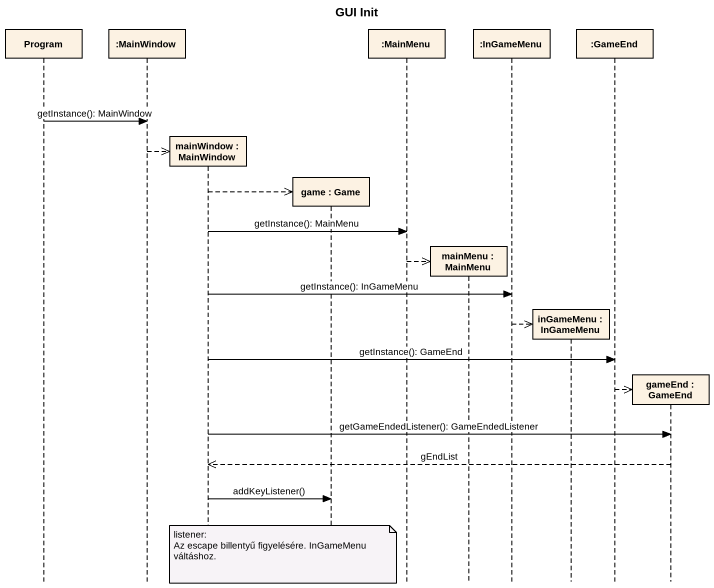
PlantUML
@startuml
title GUI Init
hide footbox
participant Program
participant ":MainWindow" as MainWindow
participant "mainWindow : MainWindow" as mainWindow
participant "game : Game" as game
participant ":MainMenu" as MainMenu
participant "mainMenu : MainMenu" as mainMenu
participant ":InGameMenu" as InGameMenu
participant "inGameMenu : InGameMenu" as inGameMenu
participant ":GameEnd" as GameEnd
participant "gameEnd : GameEnd" as gameEnd

Program -> MainWindow : getInstance(): MainWindow
MainWindow -->> mainWindow **
mainWindow -->> game **
mainWindow -> MainMenu : getInstance(): MainMenu
MainMenu -->> mainMenu **
mainWindow -> InGameMenu : getInstance(): InGameMenu
InGameMenu -->> inGameMenu **
mainWindow -> GameEnd : getInstance(): GameEnd
GameEnd -->> gameEnd **
mainWindow -> gameEnd : getGameEndedListener(): GameEndedListener
gameEnd -->> mainWindow : gEndList
mainWindow -> game : addKeyListener()
note over game
  listener:
  Az escape billentyű figyelésére. InGameMenu váltáshoz.
end note
@enduml
